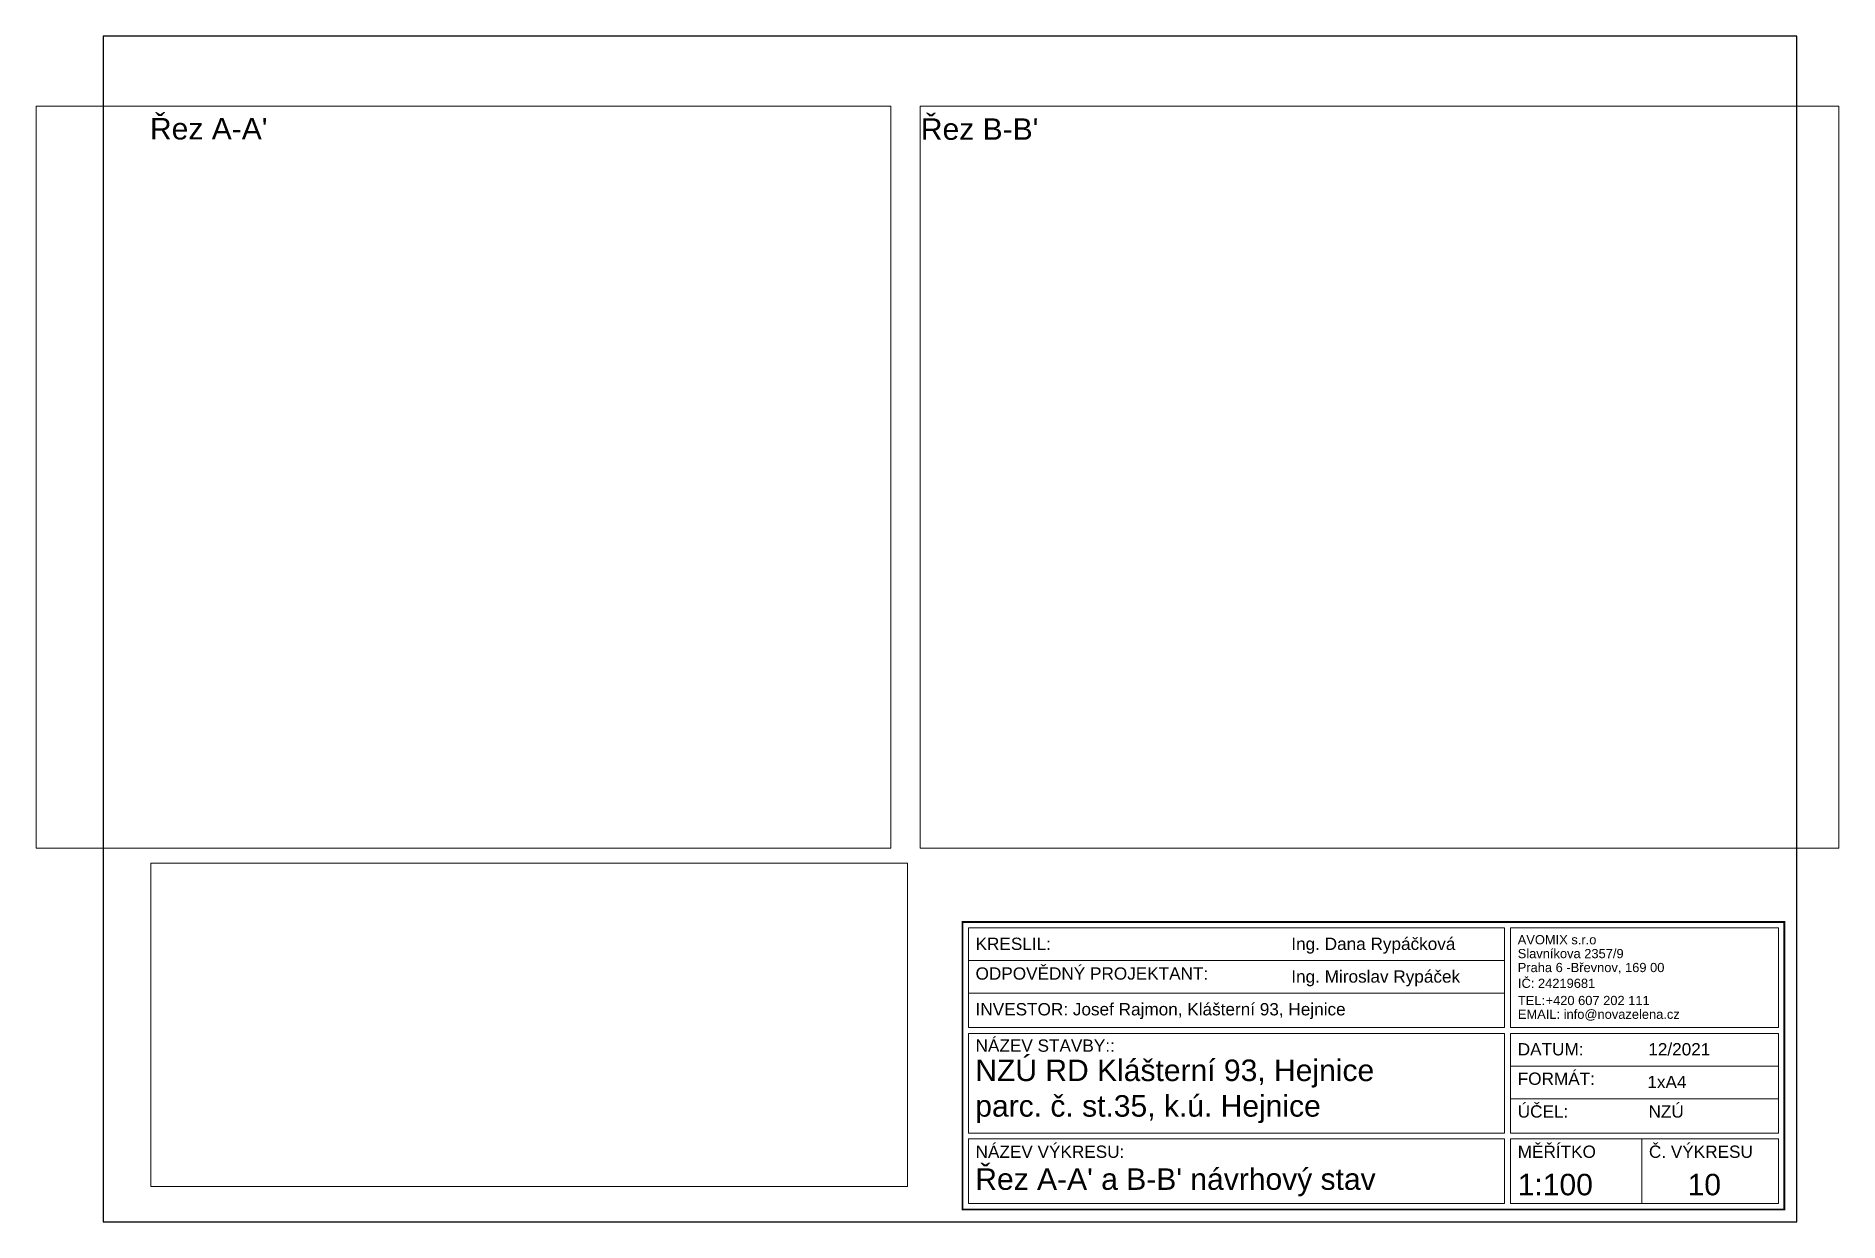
# Paper-space layout 'řezn 1' of a CAD drawing. Header units: millimetres. Extents: x -11 to 298, y 0 to 204.
import ezdxf

# ---------------------------------------------------------------- set-up
doc = ezdxf.new("R2010")
doc.units = ezdxf.units.MM
doc.layers.add('netisknout', color=200, linetype='Continuous', lineweight=9, plot=False)
doc.layers.add('tenka', color=6, linetype='Continuous', lineweight=15)
doc.styles.get("Standard").update_dxf_attribs({"font": 'arial.ttf'})

psp = doc.layouts.new('řezn 1')

# ---------------------------------------------------------------- linework, layer by layer
at = {"transparency": 33554687}
psp.add_lwpolyline([(0.01, 0), (290.7, 0), (290.7, 203.53), (0.01, 203.53)], close=True, dxfattribs=at)
at = {"layer": 'tenka', "transparency": 33554687, "const_width": 0.316, "flags": 128}
psp.add_lwpolyline([(147.52, 51.48), (288.58, 51.48), (288.58, 2.14), (147.52, 2.14), (147.52, 51.48)], dxfattribs=at)
at = {"layer": 'tenka', "transparency": 33554687}
for points in [[(240.57, 50.47), (240.57, 33.37), (148.53, 33.37), (148.53, 50.47), (240.57, 50.47)], [(148.53, 44.85), (240.57, 44.85)], [(240.57, 39.24), (148.53, 39.24)], [(148.53, 32.36), (148.53, 15.26), (240.57, 15.26), (240.57, 32.36), (148.53, 32.36)], [(241.58, 32.36), (287.57, 32.36), (287.57, 15.26), (241.58, 15.26), (241.58, 32.36)], [(241.58, 26.75), (287.57, 26.75)], [(287.57, 21.13), (241.58, 21.13)], [(148.53, 14.25), (148.53, 3.15), (240.57, 3.15), (240.57, 14.25), (148.53, 14.25)], [(241.58, 14.25), (241.58, 3.15), (287.57, 3.15), (287.57, 14.25), (241.58, 14.25)], [(264.1, 14.25), (264.1, 3.15)]]:
    psp.add_lwpolyline(points, dxfattribs=at)
psp.add_lwpolyline([(241.58, 50.47), (287.57, 50.47), (287.57, 33.37), (241.58, 33.37)], close=True, dxfattribs=at)

# ---------------------------------------------------------------- texts
at = {"layer": 'tenka', "transparency": 33554687, "attachment_point": 1}
for s, width, heights, insert, char_height in [("Řez A-A' ", 2720, [0], (8.06, 189.47), 3.69), ("Řez B-B' ", 2720, [0], (140.37, 189.41), 3.69), ('KRESLIL:', 2720, [0], (149.76, 48.79), 2.109), ('Ing. Dana Rypáčková', 2720, [0], (203.95, 48.79), 2.1087), ('AVOMIX s.r.o', 2720, [0], (242.81, 49.23), 1.5815), ('Slavníkova 2357/9', 2720, [0], (242.81, 46.85), 1.5815), ('ODPOVĚDNÝ PROJEKTANT:', 4451.522, [0], (149.76, 43.69), 2.1087), ('Ing. Miroslav Rypáček', 3113.161, [0], (203.95, 43.18), 2.1087), ('Praha 6 -Břevnov, 169 00', 2720, [0], (242.81, 44.46), 1.5815), ('IČ: 24219681', 2720, [0], (242.85, 41.75), 1.5815), ('INVESTOR: Josef Rajmon, Klášterní 93, Hejnice', 8635.009, [0], (149.76, 37.56), 2.1087), ('\\pi-4.74461,l6.32615,t6.32615;TEL:^I+420 607 202 111', 2720, [0], (241.26, 38.8), 1.5815), ('\\pi-4.74461,l6.32615,t6.32615;EMAIL: info@novazelena.cz', 3189.3609, [0], (241.26, 36.44), 1.5815), ('NÁZEV STAVBY::', 2720, [0], (149.76, 31.32), 2.1087), ('NZÚ RD Klášterní 93, Hejnice', 8548.4228, [19.76], (149.71, 27.87), 3.6903), ('DATUM:', 2720, [0], (242.81, 30.69), 2.109), ('12/2021', 2720, [0], (265.22, 30.69), 2.109), ('FORMÁT:', 2720, [0], (242.81, 25.64), 2.109), ('1xA4', 2720, [0], (265.06, 25.07), 2.109), ('parc. č. st.35, k.ú. Hejnice', 8548.4228, [5.84], (149.71, 21.76), 3.6903), ('ÚČEL:', 2720, [0], (242.81, 20.02), 2.109), ('NZÚ', 2720, [0], (265.26, 20.02), 2.109), ('NÁZEV VÝKRESU:', 2720, [0], (149.76, 13.11), 2.1087), ('MĚŘÍTKO', 2720, [0], (242.81, 13.11), 2.109), ('Č. VÝKRESU', 2720, [0], (265.33, 13.11), 2.109), ("Řez A-A' a B-B' návrhový stav", 2720, [0], (149.71, 9.2), 3.6903), ('1:100', 2720, [0], (242.81, 8.26), 3.69), ('10', 2720, [0], (271.97, 8.26), 3.69)]:
    psp.add_mtext_dynamic_manual_height_columns(s, width=width, gutter_width=12.5, heights=heights, dxfattribs=dict(at, insert=insert, char_height=char_height))

# ---------------------------------------------------------------- viewports
at = {"layer": 'netisknout', "linetype": 'Continuous', "transparency": 33554687, "view_target_point": (51478.3, 11586.85)}
psp.add_viewport(center=(61.85, 127.82), size=(146.68, 127.3647), view_center_point=(-150787.26, -64489.59), view_height=12736.4719, dxfattribs=at)
for center, size, view_center_point, view_height, status in [((219.1, 127.82), (157.68, 127.3647), (-166888.64, -64489.59), 12736.4719, 3), ((73.14, 33.83), (129.91, 55.46), (-155250.06, -52578.48), 5546.0045, 4)]:
    psp.add_viewport(center=center, size=size, view_center_point=view_center_point, view_height=view_height, status=status, dxfattribs=at)

doc.saveas('drawing.dxf')
